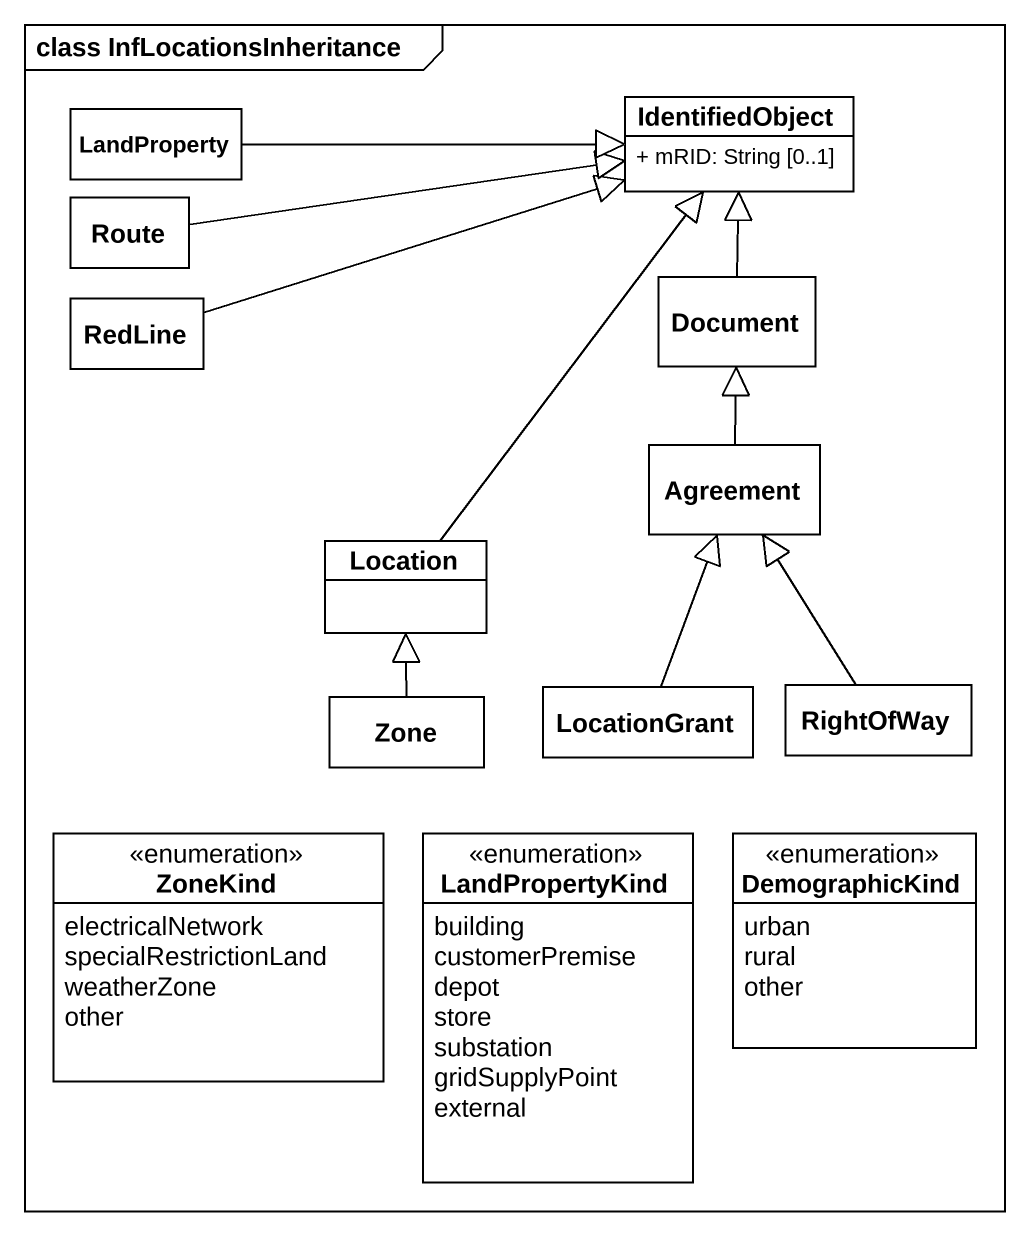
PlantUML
@startuml
mainframe class InfLocationsInheritance
hide circle
hide empty members
skinparam classAttributeIconSize 0
class LandProperty
class IdentifiedObject {
  + mRID: String [0..1]
}
class Route
class RedLine
class Document
class Agreement
class Location
class Zone
class LocationGrant
class RightOfWay
enum ZoneKind {
  electricalNetwork
  specialRestrictionLand
  weatherZone
  other
}
enum LandPropertyKind {
  building
  customerPremise
  depot
  store
  substation
  gridSupplyPoint
  external
}
enum DemographicKind {
  urban
  rural
  other
}
LandProperty -right-|> IdentifiedObject
Route -right-|> IdentifiedObject
RedLine -right-|> IdentifiedObject
Document -up-|> IdentifiedObject
Agreement -up-|> Document
Location -up-|> IdentifiedObject
Zone -up-|> Location
LocationGrant -up-|> Agreement
RightOfWay -up-|> Agreement
@enduml
